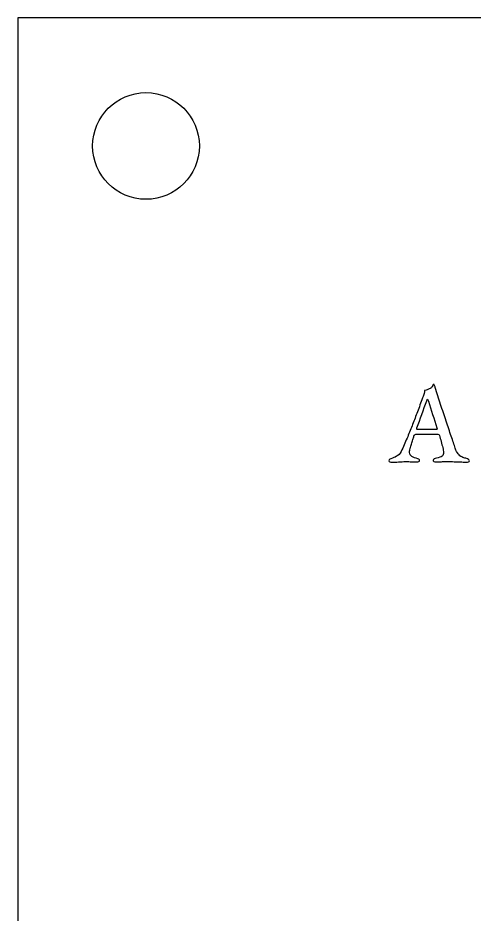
# Model space of a CAD drawing. Header units: millimetres. Extents: x 0 to 297, y 0 to 210.
# Drawn here: x 0 to 53.4, y 105 to 210 of the extents above; entities that cross this region are included whole.
import ezdxf

# ---------------------------------------------------------------- set-up
doc = ezdxf.new("R2010")
doc.units = ezdxf.units.MM
for name, color, linetype in [('FURAT', 1, 'Continuous'), ('KONTUR', 8, 'Continuous'), ('SZOVEG_0.3mm', 5, 'Continuous')]:
    doc.layers.add(name, color=color, linetype=linetype)

msp = doc.modelspace()

# ---------------------------------------------------------------- linework, layer by layer
at = {"layer": 'FURAT'}
msp.add_circle((15, 195), 6.25, dxfattribs=at)
at = {"layer": 'KONTUR'}
msp.add_lwpolyline([(0, 0), (297, 0), (297, 210), (0, 210)], close=True, dxfattribs=at)
at = {"layer": 'SZOVEG_0.3mm'}
for points, knots in [([(43.83, 157.93), (43.73, 157.93), (43.64, 157.95), (43.57, 157.98), (43.5, 158.01), (43.46, 158.06), (43.46, 158.12), (43.46, 158.19), (43.5, 158.25), (43.57, 158.29), (43.64, 158.34), (43.73, 158.38), (43.86, 158.42), (44.1, 158.49), (44.31, 158.6), (44.51, 158.74), (44.7, 158.88), (44.86, 159.1), (44.98, 159.39), (45.22, 159.93), (45.44, 160.44), (45.65, 160.93), (45.85, 161.42), (46.04, 161.91), (46.23, 162.38), (46.41, 162.86), (46.6, 163.35), (46.8, 163.86), (46.99, 164.37), (47.19, 164.91), (47.39, 165.48), (47.47, 165.69), (47.53, 165.86), (47.57, 165.99), (47.6, 166.13), (47.62, 166.25), (47.63, 166.36), (47.75, 166.38), (47.85, 166.41), (47.95, 166.44), (48.05, 166.48), (48.15, 166.52), (48.27, 166.58), (48.37, 166.64), (48.46, 166.71), (48.51, 166.82), (48.57, 166.92), (48.62, 166.99), (48.65, 167.03), (48.67, 167.04), (48.69, 167.05), (48.71, 167.05), (48.73, 167.06), (48.75, 167.04), (48.77, 167.01), (48.8, 166.96), (48.82, 166.91), (48.83, 166.86), (48.84, 166.81), (48.86, 166.75), (48.88, 166.69), (49.08, 166.04), (49.29, 165.39), (49.51, 164.72), (49.72, 164.06), (49.94, 163.4), (50.15, 162.77), (50.36, 162.13), (50.56, 161.54), (50.75, 161), (50.93, 160.46), (51.09, 159.98), (51.22, 159.58), (51.32, 159.28), (51.43, 159.06), (51.57, 158.91), (51.7, 158.75), (51.84, 158.64), (51.99, 158.56), (52.14, 158.49), (52.3, 158.43), (52.48, 158.4), (52.61, 158.37), (52.71, 158.33), (52.78, 158.28), (52.84, 158.23), (52.88, 158.16), (52.88, 158.09), (52.88, 158.04), (52.84, 158), (52.78, 157.98), (52.71, 157.96), (52.63, 157.95), (52.53, 157.95), (52.39, 157.95), (52.21, 157.95), (51.98, 157.97), (51.75, 157.98), (51.51, 157.99), (51.26, 158), (51.01, 158.01), (50.79, 158.01), (50.59, 158.01), (50.4, 158.01), (50.22, 158.01), (50.03, 158.01), (49.83, 158.01), (49.64, 158.01), (49.45, 158), (49.27, 157.99), (49.12, 157.99), (48.98, 157.99), (48.88, 157.99), (48.79, 158), (48.73, 158.03), (48.66, 158.06), (48.63, 158.11), (48.63, 158.16), (48.63, 158.23), (48.67, 158.29), (48.75, 158.33), (48.82, 158.38), (48.92, 158.41), (49.02, 158.42), (49.32, 158.48), (49.54, 158.56), (49.68, 158.66), (49.82, 158.77), (49.87, 158.91), (49.84, 159.09), (49.84, 159.24), (49.81, 159.42), (49.75, 159.65), (49.7, 159.87), (49.64, 160.11), (49.57, 160.36), (49.5, 160.62), (49.43, 160.85), (49.37, 161.06), (49.35, 161.13), (49.32, 161.17), (49.28, 161.19), (49.23, 161.21), (49.16, 161.22), (49.05, 161.22), (48.23, 161.22), (47.42, 161.22), (46.6, 161.22), (46.56, 161.22), (46.52, 161.2), (46.48, 161.17), (46.44, 161.14), (46.41, 161.08), (46.37, 160.99), (46.35, 160.89), (46.31, 160.75), (46.25, 160.59), (46.19, 160.43), (46.14, 160.25), (46.08, 160.07), (46.03, 159.89), (45.98, 159.72), (45.94, 159.57), (45.9, 159.42), (45.88, 159.3), (45.87, 159.23), (45.84, 159.01), (45.9, 158.84), (46.04, 158.71), (46.17, 158.58), (46.38, 158.48), (46.65, 158.41), (46.92, 158.34), (47.05, 158.25), (47.05, 158.15), (47.05, 158.08), (47.02, 158.04), (46.95, 158.02), (46.88, 158), (46.8, 157.99), (46.69, 157.99), (46.52, 157.99), (46.33, 157.99), (46.11, 158), (45.89, 158.01), (45.65, 158.01), (45.41, 158.01), (45.12, 158.01), (44.85, 158), (44.59, 157.97), (44.32, 157.95), (44.07, 157.93), (43.83, 157.93)], [0, 0, 0, 0, 1, 1, 1, 2, 2, 2, 3, 3, 3, 4, 4, 4, 5, 5, 5, 6, 6, 6, 7, 7, 7, 8, 8, 8, 9, 9, 9, 10, 10, 10, 11, 11, 11, 12, 12, 12, 13, 13, 13, 14, 14, 14, 15, 15, 15, 16, 16, 16, 17, 17, 17, 18, 18, 18, 19, 19, 19, 20, 20, 20, 21, 21, 21, 22, 22, 22, 23, 23, 23, 24, 24, 24, 25, 25, 25, 26, 26, 26, 27, 27, 27, 28, 28, 28, 29, 29, 29, 30, 30, 30, 31, 31, 31, 32, 32, 32, 33, 33, 33, 34, 34, 34, 35, 35, 35, 36, 36, 36, 37, 37, 37, 38, 38, 38, 39, 39, 39, 40, 40, 40, 41, 41, 41, 42, 42, 42, 43, 43, 43, 44, 44, 44, 45, 45, 45, 46, 46, 46, 47, 47, 47, 48, 48, 48, 49, 49, 49, 50, 50, 50, 51, 51, 51, 52, 52, 52, 53, 53, 53, 54, 54, 54, 55, 55, 55, 56, 56, 56, 57, 57, 57, 58, 58, 58, 59, 59, 59, 60, 60, 60, 61, 61, 61, 62, 62, 62, 63, 63, 63, 64, 64, 64, 64]), ([(46.97, 161.76), (47.62, 161.76), (48.26, 161.76), (48.9, 161.76), (49.03, 161.76), (49.09, 161.78), (49.09, 161.83), (49.09, 161.85), (49.09, 161.88), (49.09, 161.89), (49.08, 161.92), (49.07, 161.95), (49.06, 161.97), (48.74, 163.02), (48.41, 164.07), (48.08, 165.11), (48.04, 165.25), (48, 165.32), (47.98, 165.32), (47.96, 165.32), (47.93, 165.26), (47.88, 165.13), (47.5, 164.08), (47.12, 163.02), (46.73, 161.97), (46.71, 161.92), (46.71, 161.89), (46.71, 161.87), (46.71, 161.82), (46.73, 161.79), (46.78, 161.78), (46.83, 161.77), (46.89, 161.76), (46.97, 161.76)], [0, 0, 0, 0, 1, 1, 1, 2, 2, 2, 3, 3, 3, 4, 4, 4, 5, 5, 5, 6, 6, 6, 7, 7, 7, 8, 8, 8, 9, 9, 9, 10, 10, 10, 11, 11, 11, 11])]:
    msp.add_open_spline(points, degree=3, knots=knots, dxfattribs=at)

doc.saveas('drawing.dxf')
